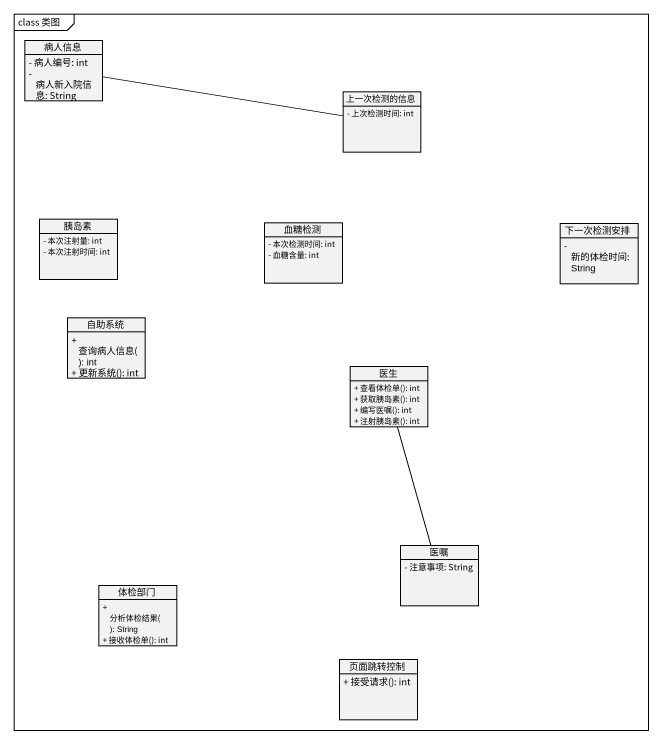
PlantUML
@startuml
mainframe class 类图
hide circle
hide empty members
skinparam classAttributeIconSize 0
class 病人信息 {
  - 病人编号: int
  - 病人新入院信息: String
}
class 上一次检测的信息 {
  - 上次检测时间: int
}
class 胰岛素 {
  - 本次注射量: int
  - 本次注射时间: int
}
class 血糖检测 {
  - 本次检测时间: int
  - 血糖含量: int
}
class 下一次检测安排 {
  - 新的体检时间: String
}
class 自助系统 {
  + 查询病人信息(): int
  + 更新系统(): int
}
class 医生 {
  + 查看体检单(): int
  + 获取胰岛素(): int
  + 编写医嘱(): int
  + 注射胰岛素(): int
}
class 医嘱 {
  - 注意事项: String
}
class 体检部门 {
  + 分析体检结果(): String
  + 接收体检单(): int
}
class 页面跳转控制 {
  + 接受请求(): int
}
病人信息 -right- 上一次检测的信息
医生 -- 医嘱
@enduml
